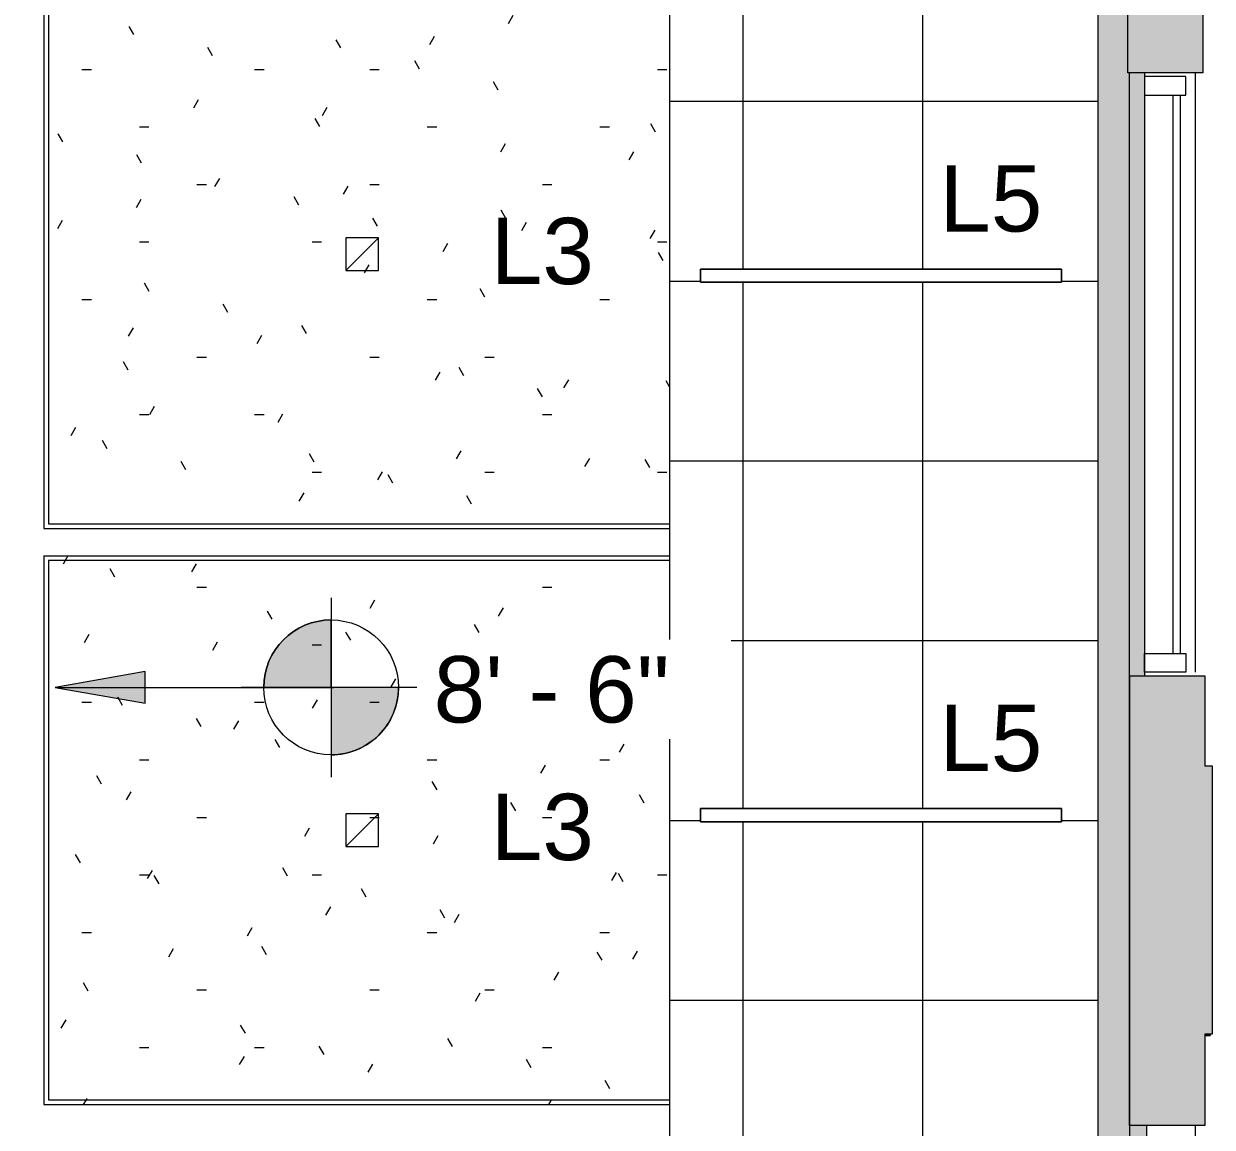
# Model space of a CAD drawing. Header units: inches. Extents: x -24 to 3083, y 122 to 13691.
# Drawn here: x 2803.1 to 2961.7, y 12492.4 to 12639.7 of the extents above; entities that cross this region are included whole.
import ezdxf

# ---------------------------------------------------------------- set-up
doc = ezdxf.new("R2010")
doc.units = ezdxf.units.IN
doc.header["$MEASUREMENT"] = 0
for name, color, linetype, lineweight in [('X2$0$A-CLNG', 13, 'Continuous', 13), ('X2$0$A-CLNG-PATT', 13, 'Continuous', 13), ('X2$0$A-DETL-GENF', 92, 'Continuous', 9), ('X2$0$A-GLAZ', 151, 'Continuous', 13), ('X2$0$A-WALL', 113, 'Continuous', 13), ('X2$0$A-Wall-Extr', 7, 'Continuous', 9), ('X2$0$A-WALL-PATT', 111, 'Continuous', 13), ('X2$0$E-LITE-EQPM', 33, 'Continuous', 9), ('X2$0$E-LITE-EQPM-IDEN', 33, 'Continuous', 9), ('X2$0$G-ANNO-DIMS', 111, 'Continuous', 9), ('X2$0$I-WALL', 2, 'Continuous', 9), ('X2$0$Plaza America_Tower 1_2nd Floor -REVIT_dwg', 8, 'Continuous', 9)]:
    doc.layers.add(name, color=color, linetype=linetype, lineweight=lineweight)
doc.styles.add('X2$0$Arial_3', font='arial.ttf', dxfattribs={"height": 8.85179640718562})
pattern_1 = [(0, (0, 0), (30.72, 7.68), [1.267, -21.773, 1.267, -21.773, -122.88]), (0, (0, 0), (30.72, 7.68), [-46.08, 1.267, -44.813, 1.267, -21.773, -53.76]), (0, (0, 0), (30.72, 7.68), [-115.2, 1.267, -14.093, 1.267, -37.133]), (120, (11.52, 3.84), (-22.01107510106448, 22.76430040425796), [1.267, -21.773, 1.267, -21.773, -122.88]), (120, (11.52, 3.84), (-22.01107510106448, 22.76430040425796), [-46.07999999999999, 1.267, -44.813, 1.267, -21.773, -53.75999999999999]), (120, (11.52, 3.84), (-22.01107510106448, 22.76430040425796), [-115.2, 1.267, -14.093, 1.267, -37.133]), (240, (15.36, 19.2), (-8.708924898935503, -30.44430040425795), [1.267, -21.773, 1.267, -21.773, -122.88]), (240, (15.36, 19.2), (-8.708924898935503, -30.44430040425795), [-46.08, 1.267, -44.813, 1.267, -21.773, -53.76]), (240, (15.36, 19.2), (-8.708924898935503, -30.44430040425795), [-115.2, 1.267, -14.093, 1.267, -37.133])]

# ---------------------------------------------------------------- blocks, each defined once
blk = doc.blocks.new('X2$0$Plaza America_Tower 1_2nd Floor -REVIT_dwg-5250115-FIRST FLOOR')
at = {"layer": 'X2$0$A-GLAZ', "color": 253, "lineweight": 9}
for p, q in [((27892.30272931332, 12552.66826148421), (27892.30272931332, 12633.16826148421)), ((27901.0527293133, 12633.1682614842), (27901.0527293133, 12553.1682614842)), ((27898.0527293133, 12630.1682614842), (27898.0527293133, 12555.6682614842)), ((27899.05272931329, 12630.1682614842), (27899.05272931329, 12555.6682614842)), ((27892.30272931332, 12492.66826148421), (27892.30272931332, 12412.16826148422)), ((27901.0527293133, 12492.6682614842), (27901.0527293133, 12412.1682614842))]:
    blk.add_line(p, q, dxfattribs=at)
at = {"layer": 'X2$0$A-GLAZ', "color": 253, "lineweight": 9, "flags": 128}
for points in [[(27899.80272931329, 12630.1682614842), (27899.80272931329, 12632.6682614842), (27894.3027293133, 12632.6682614842), (27894.3027293133, 12630.1682614842)], [(27899.80272931329, 12553.1682614842), (27894.3027293133, 12553.1682614842), (27894.3027293133, 12555.6682614842), (27899.80272931329, 12555.6682614842)]]:
    blk.add_lwpolyline(points, close=True, dxfattribs=at)
at = {"layer": 'X2$0$A-Wall-Extr', "color": 253}
for p, q in [((27892.30272931332, 12552.66826148421), (27892.30272931332, 12492.66826148421)), ((27892.30272931329, 12492.6682614842), (27892.30272931329, 12552.6682614842))]:
    blk.add_line(p, q, dxfattribs=at)
at = {"layer": 'X2$0$A-Wall-Extr', "color": 253, "flags": 128}
for points in [[(27902.3194855583, 12504.66826148421), (27903.04822931332, 12504.66826148421), (27903.04822931332, 12504.82926148421)], [(27903.04822931332, 12504.82926148421), (27903.04822931332, 12504.66826148421), (27902.3194855583, 12504.66826148421)]]:
    blk.add_lwpolyline(points, dxfattribs=at)
blk = doc.blocks.new('X2$0$Lighting-Recessed-Axis-Sculpt - SCR-B4-300-80-35-F-4-4930933-FIRST FLOOR')
at = {"layer": 'X2$0$A-DETL-GENF'}
for p, q in [((-24.08499999999975, -0.8750000000003315), (-24.08499999999975, 0.874999999999668)), ((-24.08499999999975, 0.874999999999668), (24.08500000000024, 0.874999999999668)), ((24.08500000000024, 0.874999999999668), (-24.08499999999975, 0.874999999999668)), ((-24.08499999999975, 0.874999999999668), (-24.08499999999975, -0.8750000000003315)), ((24.08500000000024, 0.874999999999668), (24.08500000000024, -0.8750000000003315)), ((24.08500000000024, -0.8750000000003315), (24.08500000000024, 0.874999999999668)), ((24.08500000000024, -0.8750000000003315), (-24.08499999999975, -0.8750000000003315)), ((-24.08499999999975, -0.8750000000003315), (24.08500000000024, -0.8750000000003315))]:
    blk.add_line(p, q, dxfattribs=at)
blk = doc.blocks.new('X2$0$L-Recessed Square Downlight - 4_-4552743-FIRST FLOOR')
at = {"layer": 'X2$0$E-LITE-EQPM'}
for p, q in [((-2.187499999999749, -2.18750000000022), (-2.187499999999749, 2.187499999999678)), ((-2.187499999999749, 2.187499999999678), (2.187500000000309, 2.187499999999678)), ((-2.187499999999749, 2.187499999999678), (2.187500000000309, -2.18750000000022)), ((2.187500000000309, 2.187499999999678), (2.187500000000309, -2.18750000000022)), ((2.187500000000309, -2.18750000000022), (-2.187499999999748, -2.18750000000022))]:
    blk.add_line(p, q, dxfattribs=at)
blk = doc.blocks.new('X2$0$Spot Elevations - Spot Elevation - Target Filled-49714-FIRST FLOOR')
at = {"layer": 'X2$0$G-ANNO-DIMS'}
h = blk.add_hatch(color=256, dxfattribs=at)
edge = h.paths.add_edge_path(flags=0)
edge.add_line((1.249000902703301e-16, 0), (-0.09374999999999985, 0))
edge.add_arc((4.891920202254595e-16, -2.60208521396521e-16), 0.09375000000000024, 90.00000000000063, 180.0000000000003, ccw=False)
edge.add_line((1.249000902703301e-16, 0.09375000000000007), (1.249000902703301e-16, 0))
h = blk.add_hatch(color=256, dxfattribs=at)
edge = h.paths.add_edge_path(flags=0)
edge.add_line((1.249000902703301e-16, 0), (0.09375000000000029, 0))
edge.add_arc((2.289834988289385e-16, 6.245004513516504e-17), 0.09374999999999996, 269.99999999999955, 359.99999999999966, ccw=False)
edge.add_line((1.249000902703301e-16, -0.09375), (1.249000902703301e-16, 0))
for p, q in [((-2.706168622523819e-16, 0.1243846875261664), (-2.706168622523819e-16, -0.125)), ((1.249000902703301e-16, 0), (1.249000902703301e-16, 0.09375000000000007)), ((0.1250000000000001, 7.067913962433002e-16), (-0.1249999999999998, 7.067913962433002e-16)), ((-0.09374999999999985, 0), (1.249000902703301e-16, 0)), ((1.249000902703301e-16, 0), (1.249000902703301e-16, -0.09375)), ((0.09375000000000029, 0), (1.249000902703301e-16, 0))]:
    blk.add_line(p, q, dxfattribs=at)
blk.add_circle((1.249000902703301e-16, 0), 0.09375000000000006, dxfattribs=at)
for centre, radius, start, end in [((4.891920202254595e-16, -2.60208521396521e-16), 0.09375000000000024, 90.0000000000002, 179.9999999999999), ((2.289834988289385e-16, 6.245004513516504e-17), 0.09374999999999996, 269.9999999999992, 359.9999999999993)]:
    blk.add_arc(centre, radius, start, end, dxfattribs=at)
blk = doc.blocks.new('X2')
at = {"layer": 'X2$0$A-CLNG-PATT'}
h = blk.add_hatch(dxfattribs=at)
h.set_pattern_fill('FP2_63', color=256, style=0, pattern_type=2)
h.set_pattern_definition([(0, (0, 0), (15.36, 3.84), [1.267, -10.253, 1.267, -10.253, -61.44]), (0, (0, 0), (15.36, 3.84), [-23.04, 1.267, -21.773, 1.267, -10.253, -26.88]), (0, (0, 0), (15.36, 3.84), [-57.6, 1.267, -6.412999999999999, 1.267, -17.933]), (120, (5.76, 1.92), (-11.00553755053224, 11.38215020212898), [1.267, -10.253, 1.267, -10.253, -61.43999999999999]), (120, (5.76, 1.92), (-11.00553755053224, 11.38215020212898), [-23.04, 1.267, -21.773, 1.267, -10.253, -26.88]), (120, (5.76, 1.92), (-11.00553755053224, 11.38215020212898), [-57.59999999999999, 1.267, -6.412999999999998, 1.267, -17.933]), (240, (7.68, 9.6), (-4.354462449467752, -15.22215020212898), [1.267, -10.253, 1.267, -10.253, -61.44]), (240, (7.68, 9.6), (-4.354462449467752, -15.22215020212898), [-23.04, 1.267, -21.773, 1.267, -10.253, -26.88]), (240, (7.68, 9.6), (-4.354462449467752, -15.22215020212898), [-57.6, 1.267, -6.412999999999999, 1.267, -17.933])])
h.paths.add_polyline_path([(25691.31948555828, 12113.17263648421), (25691.31948555828, 12115.17263648422), (25694.33336055828, 12115.17273017981), (25694.33336055828, 12119.16813648421), (25540.28588946195, 12119.16813648421), (25540.30722931332, 12115.16813648421), (25546.56948555829, 12115.16813648421), (25546.56948555829, 12113.17263648421), (25641.98303642479, 12113.17263648421)], flags=0)
h.paths.add_polyline_path([(27572.05722931333, 12113.17263648421), (27652.05627579081, 12113.17263648421), (27652.05627579081, 12120.17263648421), (27551.47660431332, 12120.17263648421), (27551.47660431332, 12116.17263648421), (27572.05722931333, 12116.17263648421)], flags=0)
h.paths.add_polyline_path([(27727.84703642479, 12113.17263648421), (27857.05753228224, 12113.17263648421), (27857.05753228224, 12116.17263648421), (27863.42699353379, 12116.17263648421), (27863.42699353379, 12120.17263648421), (27712.0562757908, 12120.17263648421), (27712.0562757908, 12113.17263648421)], flags=0)
h.paths.add_polyline_path([(25902.15036055832, 12113.17263648421), (26071.81948555828, 12113.17263648421), (26071.81948555828, 12115.17263648421), (26092.64148555829, 12115.17263648421), (26092.64148555829, 12119.17263648422), (25871.64148555829, 12119.17263648422), (25871.64148555829, 12115.17263648421), (25891.9807355583, 12115.17263648421), (25891.98073555829, 12113.17263648421), (25892.28144421932, 12113.17263648421)], flags=0)
h.paths.add_polyline_path([(26371.98073555829, 12113.17263648421), (26451.30722931332, 12113.17263648421), (26451.30722931332, 12116.41851148421), (26456.30722931333, 12116.41851148421), (26456.30722931333, 12119.17263648422), (26351.64148555828, 12119.17263648422), (26351.64148555828, 12115.17263648421), (26371.98073555829, 12115.17263648421)], flags=0)
h.paths.add_polyline_path([(27031.64597931332, 12113.17263648421), (27031.64597931333, 12116.17263648421), (27052.46797931333, 12116.17263648421), (27052.46797931333, 12120.17263648421), (26946.46797931332, 12120.16813648422), (26946.46797931332, 12116.23013648421), (26951.30722931333, 12116.23013648421), (26951.30722931333, 12113.17263648421), (26954.78047931332, 12113.17263648421)], flags=0)
h.paths.add_polyline_path([(25751.48073555829, 12113.17263648421), (25831.81948555829, 12113.17263648421), (25831.81948555829, 12115.17263648422), (25852.64148555829, 12115.17263648422), (25852.64148555829, 12119.17263648422), (25751.48073555829, 12119.16813648421), (25751.48073555829, 12115.16813648421)], flags=0)
h.paths.add_polyline_path([(26160.00698555829, 12113.17263648421), (26311.81948555828, 12113.17263648421), (26311.81948555828, 12115.17263648421), (26332.6414855583, 12115.17263648421), (26332.6414855583, 12119.17263648422), (26164.25698555829, 12119.17263648422), (26164.25698555829, 12113.23513648421), (26159.38198555829, 12113.23513648421), (26159.38198555829, 12119.17263648422), (26111.64148555828, 12119.17263648422), (26111.64148555828, 12115.17263648421), (26131.98073555829, 12115.17263648421), (26131.98073555829, 12113.17263648421), (26159.38198555829, 12113.17263648421)], flags=0)
h.paths.add_polyline_path([(27271.64597931333, 12113.2144571432), (27271.64597931333, 12116.17263648421), (27292.22660431332, 12116.17263648421), (27292.20345111019, 12120.16813648421), (27194.17549852658, 12120.16813648421), (27194.17549852658, 12113.28063648421), (27189.30049852658, 12113.28063648421), (27189.30049852658, 12120.16813648421), (27087.80722931333, 12120.16813648421), (27087.80722931333, 12116.17263648421), (27091.80722931333, 12116.17263648421), (27091.80722931333, 12113.2144571432), (27206.38103642479, 12113.2144571432)], flags=0)
h.paths.add_polyline_path([(27380.20303642479, 12113.2144571432), (27516.00922931332, 12113.2144571432), (27516.00922931332, 12120.17263648421), (27311.22660431332, 12120.17263648421), (27311.22660431332, 12116.17263648421), (27331.80722931332, 12116.17263648421), (27331.80722931333, 12113.2144571432)], flags=0)
h.paths.add_polyline_path([(27707.8062757908, 12116.17263648421), (27707.80627579081, 12120.17263648421), (27656.30627579082, 12120.17263648421), (27656.30627579082, 12116.17263648421), (27698.39597931332, 12116.17263648421)], flags=0)
h.paths.add_polyline_path([(27524.05722931333, 12116.17263648421), (27532.47660431333, 12116.17263648421), (27532.47660431333, 12120.17263648421), (27520.25922931331, 12120.17263648421), (27520.25922931331, 12116.17263648421)], flags=0)
h.paths.add_polyline_path([(27082.93222931333, 12116.17263648421), (27082.93222931333, 12120.17263648421), (27071.46797931332, 12120.16813648422), (27071.46797931332, 12116.17263648421), (27079.64597931332, 12116.17263648421)], flags=0)
h.paths.add_polyline_path([(27892.05272931333, 12141.26188648421), (27892.05272931333, 12150.41813648421), (27894.55272931331, 12150.41813648421), (27894.55272931331, 12295.10128087273), (27892.30272931331, 12295.10128087272), (27892.30272931331, 12337.45414772779), (27888.30272931332, 12337.45414772779), (27888.30272931332, 12141.26188648421), (27892.03690810271, 12141.26188648421)], flags=0)
h.paths.add_polyline_path([(25515.38386654815, 12141.56399912924), (25515.38386654815, 12341.91851148421), (25511.31948555829, 12341.91851148421), (25511.3067521477, 12295.16788648421), (25509.0567355583, 12295.16788648421), (25509.0567355583, 12150.41803013598), (25511.38386654815, 12150.41803013598), (25511.38386654815, 12141.56399912924)], flags=0)
h.paths.add_polyline_path([(27888.0810990473, 12365.35128087273), (27892.30722931332, 12365.35128087273), (27892.31948555831, 12412.16826148422), (27894.56948555831, 12412.16826148422), (27894.56948555831, 12492.66826148421), (27892.31948555831, 12492.66826148422), (27892.31948555831, 12552.6680114842), (27894.30272931333, 12552.6680114842), (27894.30272931333, 12633.16826148421), (27892.05272931333, 12633.16826148421), (27892.02456259232, 12641.66826148421), (27888.05272931332, 12641.66826148421), (27888.05272931332, 12365.35128087273)], flags=0)
h.paths.add_polyline_path([(25511.31948555829, 12365.91851148421), (25515.31948555829, 12365.91851148421), (25515.31948555829, 12403.9182614842), (25511.31948555829, 12403.9182614842), (25511.31948555829, 12385.9182614842)], flags=0)
h.paths.add_polyline_path([(25511.32002006839, 12408.7932614842), (25515.31948555829, 12408.7932614842), (25515.31948555829, 12512.66801148421), (25511.3194855583, 12512.66801148421), (25511.30673555829, 12492.66801148409), (25509.32398555829, 12492.66801148421), (25509.32398555829, 12412.16801148421), (25511.3194855583, 12412.16801148421), (25511.3194855583, 12408.7932614842)], flags=0)
h.paths.add_polyline_path([(27888.05272931332, 12688.91826148422), (27892.05272931333, 12688.91826148422), (27892.05272931333, 12711.16826148421), (27894.17732988641, 12711.16826148421), (27894.17732988641, 12791.8292614842), (27892.30272931332, 12791.8292614842), (27892.30272931332, 12844.16876148422), (27888.05272931332, 12844.16876148422), (27888.05272931332, 12689.7800729732)], flags=0)
h.paths.add_polyline_path([(27892.20866466589, 12849.04376148422), (27892.30272931332, 12849.04376148422), (27892.3194855583, 12852.66801148421), (27894.30272931333, 12852.66801148421), (27894.30272931333, 12933.16826148421), (27892.05272931333, 12933.16826148421), (27892.05272931333, 12959.85140557675), (27888.05272931332, 12959.85140557675), (27888.05272931332, 12849.04376148422), (27888.30722931293, 12849.04376148422)], flags=0)
h = blk.add_hatch(dxfattribs=at)
h.set_pattern_fill('FP2_1', color=256, style=0, pattern_type=2)
h.set_pattern_definition(pattern_1)
h.paths.add_polyline_path([(27830.91235431334, 12572.95414772779), (27830.91235431334, 12644.95414772779), (27748.06839861149, 12644.95414772779), (27748.06839861149, 12572.95414772779), (27814.75803642479, 12572.95414772779)], flags=0)
h = blk.add_hatch(dxfattribs=at)
h.set_pattern_fill('FP2_62', color=256, style=0, pattern_type=2)
h.set_pattern_definition([(90, (27859.108, 12485.351), (24, -1.469576158976824e-15), []), (0, (27859.108, 12485.351), (0, -24), [])])
h.paths.add_polyline_path([(27835.02254183385, 12341.70414772779), (27873.30272931332, 12341.70414772779), (27873.30272931332, 12365.91769898421), (27888.05272931332, 12365.91769898421), (27888.05272931332, 12641.66826148421), (27873.22660431333, 12641.66826148421), (27873.22660431333, 12644.95414772779), (27830.91235431334, 12644.95414772779), (27830.91235431334, 12341.70414772779)], flags=0)
h.paths.add_polyline_path([(27835.02254183385, 12389.20414772779), (27835.02254183385, 12390.95414772778), (27883.19254179282, 12390.95414772778), (27883.19254179282, 12389.20414772779), (27836.68807111758, 12389.20414772779)], flags=0)
h.paths.add_polyline_path([(27835.02254183385, 12461.20414772779), (27835.02254183385, 12462.95414772778), (27883.19254179282, 12462.95414772778), (27883.19254179282, 12461.20414772779)], flags=0)
h.paths.add_polyline_path([(27835.02254183385, 12533.20414772779), (27835.02254183385, 12534.95414772779), (27883.19254179282, 12534.95414772779), (27883.19254179282, 12533.20414772779)], flags=0)
h.paths.add_polyline_path([(27835.02254183385, 12605.20414772779), (27835.02254183385, 12606.95414772778), (27883.19254179282, 12606.95414772778), (27883.19254179282, 12605.20414772779)], flags=0)
h = blk.add_hatch(dxfattribs=at)
h.set_pattern_fill('FP2_1', color=256, style=0, pattern_type=2)
h.set_pattern_definition(pattern_1)
h.paths.add_polyline_path([(27814.75803642479, 12496.07914772779), (27830.91235431334, 12496.07914772779), (27830.91235431334, 12568.07914772779), (27748.06839861149, 12568.07914772779), (27748.06839861149, 12496.07914772779)], flags=0)
at = {"layer": 'X2$0$A-WALL-PATT', "lineweight": 9}
h = blk.add_hatch(dxfattribs=at)
h.set_pattern_fill('FP2_1', color=256, style=0, pattern_type=2)
h.set_pattern_definition(pattern_1)
h.paths.add_polyline_path([(27747.44339861149, 12341.70414772779), (27748.06839861149, 12341.70414772779), (27748.06839861149, 12414.95414772778), (27747.44339861149, 12414.92679962519), (27747.44339861149, 12342.32914772779)], flags=0)
h.paths.add_polyline_path([(27747.44339861149, 12418.57914772779), (27748.06839861149, 12418.57914772779), (27748.06839861149, 12491.82914772778), (27747.44339861149, 12491.82914772778), (27747.44339861149, 12419.20414772779)], flags=0)
h.paths.add_polyline_path([(27747.72004334833, 12495.45414772779), (27748.06839861149, 12495.45414772779), (27748.06839861149, 12568.70414772778), (27747.44339861149, 12568.67679962519), (27747.44339861149, 12495.45414772779)], flags=0)
h.paths.add_polyline_path([(27747.44339861149, 12572.32914772779), (27748.06839861149, 12572.32914772779), (27748.06839861149, 12644.95414772779), (27747.44339861149, 12644.95102667793), (27747.44339861149, 12572.95414772779)], flags=0)
for points in [[(27902.05272931332, 12633.16826148421), (27902.05272931333, 12645.66826148421), (27892.05272931333, 12645.66826148421), (27892.05272931333, 12633.16826148427), (27901.66903642479, 12633.16826148421)], [(27892.89477691917, 12540.6680114842), (27902.3194855583, 12540.6680114842), (27902.30722931333, 12552.6680114842), (27892.31948555831, 12552.6680114842), (27892.35925034089, 12540.6680114842)], [(27902.30722931333, 12504.82926148421), (27903.3194855583, 12504.82926148421), (27903.3194855583, 12540.6680114842), (27892.31948555831, 12540.6680114842), (27892.31948555831, 12504.82926148421), (27901.66903642479, 12504.82926148421)], [(27901.66903642479, 12492.66826148421), (27902.3194855583, 12492.66826148421), (27902.30722931333, 12504.82926148421), (27892.31948555831, 12504.82926148421), (27892.31948555831, 12492.66826148421), (27895.19593037739, 12492.66826148421)]]:
    blk.add_hatch(color=7, dxfattribs=at).paths.add_polyline_path(points, flags=0)
h = blk.add_hatch(dxfattribs=at)
h.set_pattern_fill('FP2_1', color=256, style=0, pattern_type=2)
h.set_pattern_definition(pattern_1)
h.paths.add_polyline_path([(27748.06839861149, 12572.32914772779), (27830.91235431334, 12572.32914772779), (27830.91235431334, 12572.95414772779), (27748.06839861149, 12572.95414772779)], flags=0)
h = blk.add_hatch(dxfattribs=at)
h.set_pattern_fill('FP2_1', color=256, style=0, pattern_type=2)
h.set_pattern_definition(pattern_1)
h.paths.add_polyline_path([(27748.06839861149, 12568.07914772779), (27830.91235431334, 12568.07914772779), (27830.91235431334, 12568.70414772778), (27748.06839861149, 12568.70414772778)], flags=0)
h = blk.add_hatch(dxfattribs=at)
h.set_pattern_fill('FP2_1', color=256, style=0, pattern_type=2)
h.set_pattern_definition(pattern_1)
h.paths.add_polyline_path([(27748.06839861149, 12495.45414772779), (27830.91235431334, 12495.45414772779), (27830.91235431334, 12496.07914772779), (27748.06839861149, 12496.07914772779)], flags=0)
at = {"layer": 'X2$0$G-ANNO-DIMS'}
blk.add_hatch(color=256, dxfattribs=at).paths.add_polyline_path([(27748.9457951354, 12551.12557961188), (27760.9457951354, 12549.00965584338), (27760.9457951354, 12553.24150338038)], flags=0)
at = {"layer": 'X2$0$A-CLNG'}
for p, q in [((27830.91235431331, 12644.95414772777), (27830.91235431331, 12572.95414772777)), ((27888.0527293133, 12641.6682614842), (27888.0527293133, 12365.35128087272)), ((27894.3027293133, 12633.1682614842), (27894.3027293133, 12552.66801148419)), ((27883.19254179279, 12606.95414772777), (27835.02254183382, 12606.95414772777)), ((27835.02254183382, 12606.95414772777), (27835.02254183382, 12605.20414772777)), ((27883.19254179279, 12605.20414772777), (27883.19254179279, 12606.95414772777)), ((27835.02254183382, 12605.20414772777), (27883.19254179279, 12605.20414772777)), ((27830.91235431331, 12568.07914772777), (27830.91235431331, 12496.07914772777)), ((27883.19254179279, 12534.95414772777), (27835.02254183382, 12534.95414772777)), ((27835.02254183382, 12534.95414772777), (27835.02254183382, 12533.20414772777)), ((27883.19254179279, 12533.20414772777), (27883.19254179279, 12534.95414772777)), ((27835.02254183382, 12533.20414772777), (27883.19254179279, 12533.20414772777)), ((27894.56948555828, 12492.6682614842), (27894.56948555828, 12412.1682614842))]:
    blk.add_line(p, q, dxfattribs=at)
at = {"layer": 'X2$0$A-WALL'}
for p, q in [((27747.44339861147, 12645.57914772777), (27747.44339861146, 12572.32914772777)), ((27747.44339861146, 12572.32914772777), (27830.91235431331, 12572.32914772777)), ((27747.44339861146, 12568.70414772777), (27747.44339861146, 12495.45414772777)), ((27747.44339861146, 12568.70414772777), (27830.91235431331, 12568.70414772777)), ((27747.44339861146, 12495.45414772777), (27830.91235431331, 12495.45414772777))]:
    blk.add_line(p, q, dxfattribs=at)
at = {"layer": 'X2$0$A-WALL', "color": 8, "lineweight": 20}
for p, q in [((27902.0527293133, 12645.6682614842), (27902.0527293133, 12633.1682614842)), ((27892.0527293133, 12633.1682614842), (27892.0527293133, 12641.6682614842)), ((27902.0527293133, 12633.1682614842), (27892.0527293133, 12633.1682614842)), ((27892.31948555827, 12492.6682614842), (27892.31948555827, 12552.66801148419)), ((27892.31948555827, 12552.66801148419), (27902.31948555827, 12552.66801148419)), ((27902.31948555827, 12552.66801148419), (27902.31948555827, 12540.66801148419)), ((27902.31948555827, 12540.66801148419), (27903.31948555828, 12540.66801148419)), ((27903.31948555828, 12540.66801148419), (27903.31948555828, 12504.8292614842)), ((27903.31948555828, 12504.8292614842), (27902.31948555827, 12504.8292614842)), ((27902.31948555827, 12504.8292614842), (27902.31948555827, 12492.6682614842)), ((27902.31948555827, 12492.6682614842), (27892.31948555827, 12492.6682614842))]:
    blk.add_line(p, q, dxfattribs=at)
at = {"layer": 'X2$0$G-ANNO-DIMS'}
for p, q in [((27760.9457951354, 12553.24150338038), (27748.9457951354, 12551.12557961188)), ((27760.9457951354, 12549.00965584338), (27760.9457951354, 12553.24150338038)), ((27748.9457951354, 12551.12557961188), (27760.9457951354, 12549.00965584338)), ((27748.9457951354, 12551.12557961188), (27786.11252648675, 12551.12557961188)), ((27786.11252648675, 12551.12557961188), (27785.75855761674, 12551.12557961188))]:
    blk.add_line(p, q, dxfattribs=at)
at = {"layer": 'X2$0$I-WALL', "lineweight": 13}
for p, q in [((27748.06839861146, 12644.95414772777), (27748.06839861146, 12572.95414772777)), ((27748.06839861146, 12572.95414772777), (27830.91235431331, 12572.95414772777)), ((27830.91235431331, 12572.95414772777), (27830.91235431331, 12568.07914772777)), ((27748.06839861146, 12568.07914772777), (27748.06839861146, 12496.07914772777)), ((27830.91235431331, 12568.07914772777), (27748.06839861146, 12568.07914772777)), ((27748.06839861146, 12496.07914772777), (27830.91235431331, 12496.07914772777)), ((27830.91235431331, 12496.07914772777), (27830.91235431331, 12491.20414772777))]:
    blk.add_line(p, q, dxfattribs=at)
at = {"layer": 'X2$0$E-LITE-EQPM', "extrusion": (0, 0, -1), "rotation": 180}
for name, p in [('X2$0$L-Recessed Square Downlight - 4_-4552743-FIRST FLOOR', (-27789.91235431331, 12608.95414772777)), ('X2$0$Lighting-Recessed-Axis-Sculpt - SCR-B4-300-80-35-F-4-4930933-FIRST FLOOR', (-27859.10754181331, 12606.07914772777)), ('X2$0$Lighting-Recessed-Axis-Sculpt - SCR-B4-300-80-35-F-4-4930933-FIRST FLOOR', (-27859.10754181331, 12534.07914772777)), ('X2$0$L-Recessed Square Downlight - 4_-4552743-FIRST FLOOR', (-27789.91235431331, 12532.07914772777))]:
    blk.add_blockref(name, p, dxfattribs=at)
at = {"layer": 'X2$0$G-ANNO-DIMS', "xscale": 95.99999999999994, "yscale": 95.99999999999994, "zscale": 95.99999999999994}
blk.add_blockref('X2$0$Spot Elevations - Spot Elevation - Target Filled-49714-FIRST FLOOR', (27785.75855761672, 12551.12557961187), dxfattribs=at)
at = {"layer": 'X2$0$Plaza America_Tower 1_2nd Floor -REVIT_dwg', "color": 253}
blk.add_blockref('X2$0$Plaza America_Tower 1_2nd Floor -REVIT_dwg-5250115-FIRST FLOOR', (0, 0), dxfattribs=at)
at = {"layer": 'X2$0$E-LITE-EQPM-IDEN', "char_height": 8.85179640718562, "width": 16.41599999999998, "attachment_point": 2, "line_spacing_factor": 0.9385317878468563, "style": 'X2$0$Arial_3'}
for s, insert in [('L5', (27873.77725488376, 12620.81978270307)), ('L3', (27813.94454399561, 12613.80439808768)), ('L5', (27873.77725488376, 12548.81978270307)), ('L3', (27813.94454399561, 12536.92939808768))]:
    blk.add_mtext(s, dxfattribs=dict(at, insert=insert))
at = {"layer": 'X2$0$G-ANNO-DIMS', "insert": (27799.43177974227, 12555.29376964407), "char_height": 8.85179640718563, "width": 37.476, "attachment_point": 1, "line_spacing_factor": 0.9385317878468562, "style": 'X2$0$Arial_3', "bg_fill": 3, "box_fill_scale": 1.25, "bg_fill_color": 0, "bg_fill_transparency": 0}
blk.add_mtext('8\' - 6"', dxfattribs=at)

msp = doc.modelspace()

# ---------------------------------------------------------------- block references
at = {"color": 253, "lineweight": 5}
msp.add_blockref('X2', (-24941.60159030255, 0), dxfattribs=at)

doc.saveas('drawing.dxf')
